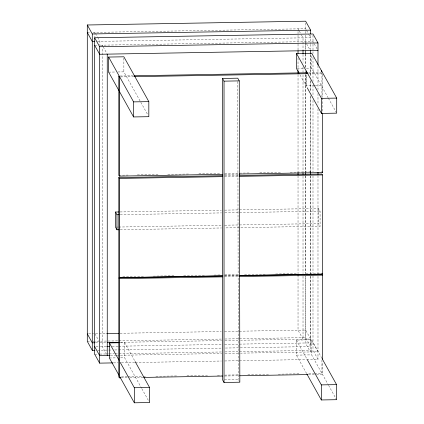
<?xml version="1.0" encoding="UTF-8"?>
<svg xmlns="http://www.w3.org/2000/svg" width="424" height="424" viewBox="0 0 424 424"><rect width="100%" height="100%" fill="white"/><g stroke="black" fill="none" stroke-linecap="round" stroke-linejoin="round"><path stroke-width="0.32" stroke-dasharray="2.12 1.59" d="M87.296 32.521L90.466 32.468M93.004 32.425L305.646 28.731L306.271 29.855M97.361 41.398L310.633 37.699L308.449 33.777M94.647 45.304L97.817 45.246M100.361 45.204L312.997 41.515L317.051 48.797M297.187 68.582L303.812 68.465M306.457 68.423L311.757 68.328L328.049 97.6M108.639 72.122L115.264 72.006M117.914 71.963L123.872 71.857L140.508 101.739M120.14 76.013L132.712 75.795M308.704 72.743L321.275 72.525M120.639 76.908L133.873 76.68M308.539 73.649L322.436 73.405L322.436 97.213M314.693 85.622L306.086 85.77L306.086 74.847M315.355 85.611L321.318 85.505M118.821 175.223L128.08 175.064M137.344 174.905L158.518 174.534M167.777 174.375L188.95 174.01M198.877 173.835L220.045 173.469M224.678 173.389L250.483 172.939M259.742 172.78L280.916 172.414M290.18 172.25L311.349 171.884M224.519 174.296L238.41 174.057M224.678 175.7L238.574 175.462M224.519 176.607L238.41 176.368M120.098 211.947L221.323 210.187M224.635 210.129L318.583 208.502L320.083 211.189L320.083 226.257L224.805 227.911M120.273 214.661L221.498 212.901M224.805 212.843L320.083 211.189M116.128 227.084L118.111 227.047M118.773 227.036L221.328 225.255M224.635 225.197L318.583 223.57L320.083 226.257M120.273 229.723L221.498 227.969M122.79 276.66L143.964 276.289M153.223 276.13L174.397 275.764M183.661 275.6L204.829 275.234M214.094 275.075L221.37 274.948M224.678 274.89L238.574 274.651M244.526 274.545L265.7 274.18M275.626 274.005L296.795 273.639M306.059 273.48L321.275 273.215M224.519 275.796L238.41 275.558M224.678 275.918L238.574 275.68M224.519 276.83L238.41 276.586M88.563 333.836L93.646 333.746M95.575 333.714L106.822 333.518M120.056 333.291L221.28 331.531M224.588 331.473L305.646 330.068L310.638 339.03L240.827 340.244M87.296 341.389L90.603 341.331M93.248 341.288L118.397 340.848M119.054 340.838L221.614 339.062M224.921 339.004L238.818 338.76M239.481 338.75L305.646 337.599L310.638 346.567L224.619 348.056M95.458 342.767L98.633 342.714M99.9 342.687L106.519 342.576M120.411 342.332L221.641 340.578M224.948 340.52L240.164 340.255M120.628 342.714L124.603 342.645L134.837 361.036M306.61 373.523L296.376 355.132L296.376 340.069L311.614 339.804L321.848 358.19M95.919 346.615L99.725 346.551M100.361 346.541L106.233 346.44M112.19 346.334L118.142 346.233M118.805 346.217L221.355 344.442M224.662 344.383L312.997 342.852L317.989 351.814L240.901 353.15M97.578 350.261L112.137 350.012M114.782 349.964L118.089 349.906M118.752 349.895L221.312 348.115M94.647 354.173L97.292 354.125M99.942 354.082L108.544 353.929M109.207 353.918L114.496 353.828M115.158 353.817L118.466 353.759M119.128 353.749L221.688 351.968M224.996 351.909L238.892 351.671M239.555 351.655L312.997 350.383L317.989 359.345L307.4 359.531M110.563 355.413L116.515 355.312M117.178 355.296L119.822 355.254M120.485 355.243L221.715 353.484M225.022 353.425L240.238 353.166M109.371 357.978L116.653 357.851M120.628 357.782L124.603 357.713L141.558 388.167M296.376 355.132L311.614 354.867L328.245 384.754M113.531 362.896L118.163 362.817M121.471 362.759L134.705 362.525M135.367 362.515L221.386 361.025M224.694 360.967L306.738 359.541M121.465 376.899L127.423 376.798M128.085 376.788L142.639 376.533M143.301 376.523L146.609 376.464M155.873 376.305L177.041 375.934M186.968 375.765L207.479 375.41M217.401 375.235L221.37 375.166M224.678 375.108L239.237 374.858M247.839 374.71L269.007 374.339M278.271 374.18L299.445 373.814M308.704 373.65L313.999 373.56M314.661 373.549L321.938 373.422L321.938 360.199M121.306 377.811L129.246 377.673M129.903 377.662L143.137 377.429M224.519 376.019L239.072 375.765M308.545 374.562L315.822 374.434M316.484 374.424L322.436 374.318L322.436 361.757M224.508 379.756L238.325 379.517L239.523 381.669M306.579 30.417L308.142 33.215M306.314 43.328L305.381 41.647L305.381 43.635M306.626 43.889L310.368 50.61M298.962 30.544L298.03 28.864L298.03 30.851M299.275 31.106L301.146 34.466M301.459 35.028L303.017 37.831L303.017 49.751M328.372 98.177L336.062 112M300.028 74.889L306.584 86.666L306.584 74.454M328.563 385.326L336.561 399.694M296.376 340.069L307.252 359.605M140.826 102.317L147.865 114.957M102.889 46.29L102.263 45.172L102.263 47.159M103.196 46.852L106.938 53.578M95.532 33.512L97.403 36.872M97.716 37.434L99.9 41.356L99.9 45.331M141.876 388.744L149.55 402.535M106.631 354.353L102.263 346.509L102.263 47.822M94.912 333.725L98.654 340.451M237.774 81.503L238.325 379.517M322.436 97.875L322.436 112.424M321.938 72.509L321.938 97.637M318.583 208.502L318.583 223.57M317.984 65.709L317.989 89.554M317.989 93.529L317.989 104.786M317.989 108.761L317.989 171.678M317.989 175.647L317.989 273.666M317.989 276.316L317.989 359.345M312.997 35.234L312.997 43.502M312.997 44.165L312.997 53.435M312.997 57.41L312.997 81.249M312.997 85.224L312.997 96.481M312.997 100.456L312.997 171.985M312.997 175.955L312.997 273.31M312.997 275.96L312.997 350.383M311.757 55.883L311.757 68.328M311.614 339.804L311.614 354.867M310.633 35.187L310.633 43.656M310.633 44.319L310.633 49.619M310.633 54.919L310.633 77.433M310.633 81.408L310.633 92.003M310.633 96.64L310.633 172.139M310.633 176.114L310.638 273.469M310.638 276.114L310.638 346.567M310.368 54.585L310.368 76.442M310.368 80.412L310.368 91.012M310.368 95.644L310.368 172.467M310.368 175.78L310.373 273.798M310.373 276.448L310.373 351.947L305.381 342.979L305.381 276.093M305.646 23.081L305.646 30.719M305.646 31.381L305.646 49.926M305.646 53.901L305.646 67.808M305.646 74.428L305.646 172.446M305.646 175.759L305.646 273.777M305.646 276.421L305.646 337.599M305.381 44.297L305.381 49.592M305.381 54.23L305.381 68.137M305.381 74.762L305.381 172.112M305.381 176.087L305.381 273.443M303.017 54.389L303.017 62.333M303.017 66.971L303.017 72.271M303.017 74.915L303.017 172.271M303.017 176.246L303.017 273.602M303.017 276.247L303.022 339.163L298.03 330.201L298.03 275.892M298.03 31.514L298.03 43.434M298.03 44.096L298.03 50.059M298.03 58.003L298.03 69.928M298.03 74.56L298.03 172.579M298.03 175.891L298.03 273.247M124.603 342.645L124.603 357.713M123.872 58.104L123.872 71.857M94.912 32.388L94.912 37.026"/><path stroke-width="0.64" d="M94.934 350.309L92.284 350.356L87.296 341.389L87.296 24.989L305.646 21.2L310.633 30.162L310.633 33.931M87.296 24.989L92.284 33.952L310.633 30.162M112.869 362.907L99.635 363.135L94.647 354.173L94.647 37.768L312.997 33.984L317.984 42.946L317.984 65.047M94.822 41.441L92.284 41.488L87.296 32.521M94.647 37.768L99.635 46.735L317.984 42.946M317.984 50.477L99.635 54.267L94.647 45.304M299.074 73.172L296.524 68.593L296.524 53.525L311.757 53.26L336.704 98.087L336.704 113.15L321.471 113.415L307.22 87.805M118.874 90.513L108.639 72.122L108.639 57.055L123.872 56.795L148.824 101.617L148.824 116.685L133.587 116.945L119.515 91.663M134.037 75.774L307.379 72.764M134.535 76.67L307.877 73.659M222.531 78.456L237.769 78.191L239.263 80.883L239.825 382.209L224.031 382.48L222.536 379.793L222.531 78.456L224.031 81.148L224.031 382.48M224.031 81.148L239.263 80.883M296.524 53.525L321.471 98.352L336.704 98.087M108.639 57.055L133.587 101.882L148.824 101.617M119.319 176.119L119.319 76.935L118.821 76.034L118.821 175.223L119.319 176.119L222.531 174.333M239.072 174.041L322.436 172.595L322.436 113.081M222.531 275.833L119.319 277.625L118.821 276.729L118.821 177.539L222.695 175.737M239.237 175.446L321.938 174.015L322.436 174.911L322.436 274.1L239.072 275.547M118.821 177.539L119.319 178.435L222.531 176.644M239.072 176.358L322.436 174.911M118.948 229.75L116.966 229.782L115.466 227.094L115.466 212.027L118.773 211.968M115.466 212.027L116.96 214.714L118.948 214.682M120.644 377.821L119.319 377.842L118.821 376.947L118.821 277.757L222.695 275.955M239.237 275.669L321.938 274.233L322.436 275.128L322.436 359.112M118.821 277.757L119.319 278.653L222.531 276.861M239.072 276.575L322.436 275.128M106.822 333.518L118.731 333.312M94.822 342.778L92.284 342.82L87.296 333.858M107.182 342.566L119.091 342.359M118.964 375.219L109.371 357.978L109.371 342.91L118.641 342.751M106.896 346.424L109.54 346.382M109.901 355.423L99.635 355.604L94.647 346.636M143.8 377.418L222.531 376.051M239.735 375.754L307.882 374.572M120.246 362.446L134.318 387.732L149.55 387.467L149.55 402.535L134.318 402.8L119.923 376.941M307.252 359.605L321.328 384.891L336.561 384.626L336.561 399.694L321.328 399.959L306.934 374.095M321.318 70.723L321.816 71.619M321.938 171.699L322.436 172.595M321.938 273.204L322.436 274.1M322.166 358.768L336.561 384.626M135.161 361.608L149.55 387.467M109.371 342.91L118.964 360.151M321.471 98.352L321.471 113.415M321.328 384.891L321.328 399.959M317.989 172.34L317.989 174.322M310.368 50.61L310.368 53.922M310.368 172.467L310.368 174.455M306.584 73.172L306.584 71.884L306.086 70.988L306.086 72.917M305.381 50.917L305.381 53.567M305.381 172.775L305.381 174.762M303.017 50.414L303.017 53.726M303.017 172.934L303.017 174.259M298.03 50.721L298.03 53.371M298.03 70.591L298.03 73.235M298.03 172.579L298.03 174.566M298.03 273.909L298.03 275.229M134.318 387.732L134.318 402.8M133.587 101.882L133.587 116.945M119.319 178.435L119.319 277.625M119.319 278.653L119.319 377.842M116.96 214.714L116.966 229.782M107.251 54.134L107.256 355.471M99.635 46.735L99.635 363.135M92.284 33.952L92.284 350.356"/></g></svg>
